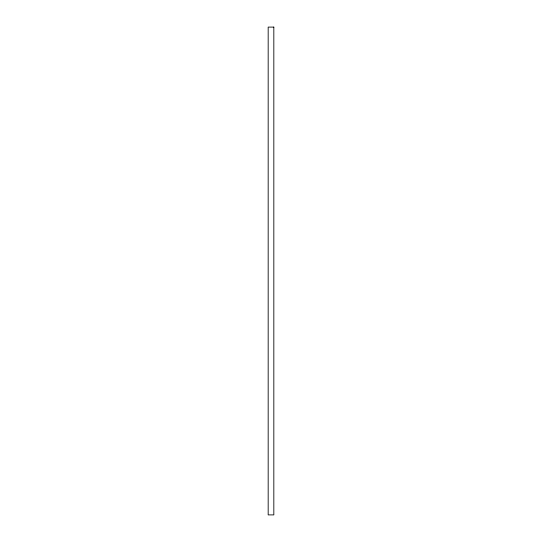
<?xml version="1.0" encoding="UTF-8"?>
<svg xmlns="http://www.w3.org/2000/svg" width="542" height="542" viewBox="0 0 542 542"><rect width="100%" height="100%" fill="white"/><g stroke="black" fill="none" stroke-linecap="round" stroke-linejoin="round"><path stroke-width="0.81" d="M273.825 27.1L268.175 27.1L268.175 514.9L273.825 514.9L273.825 27.1"/></g></svg>
